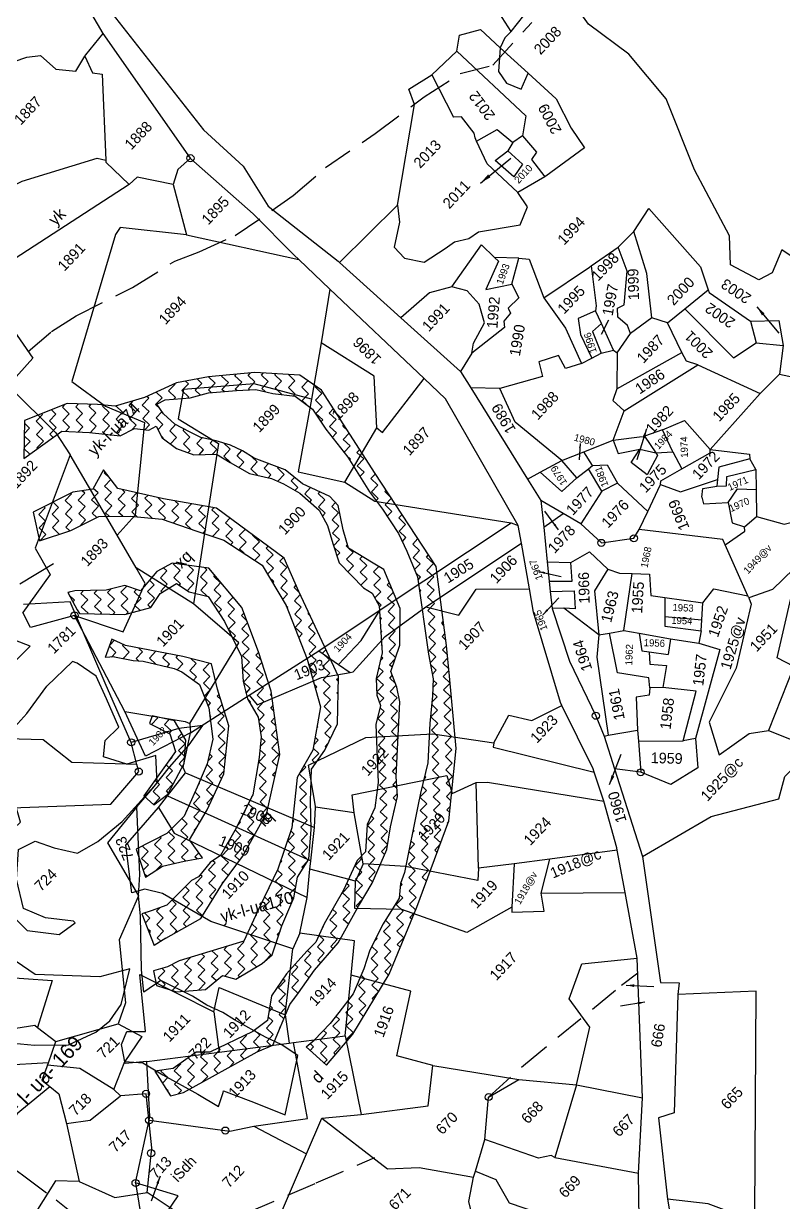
# Model space of a CAD drawing. Header units: metres. Extents: x 302352 to 308863, y 1945987 to 1951649.
# Drawn here: x 305545 to 306063, y 1948423 to 1949227 of the extents above; entities that cross this region are included whole.
import ezdxf

# ---------------------------------------------------------------- set-up
doc = ezdxf.new("R2010")
doc.units = ezdxf.units.M
doc.linetypes.add('DASHED', pattern=[0.75, 0.5, -0.25])
for name, color, linetype in [('LINE_FOOTPATH', 1, 'DASHED'), ('OFF', 1, 'Continuous'), ('POLY_HATCH', 12, 'Continuous'), ('POLY_PARCEL', 6, 'Continuous'), ('POLY_ROAD', 30, 'Continuous'), ('SYM_ARROW', 1, 'Continuous'), ('SYM_STONE', 1, 'Continuous'), ('TEXT_MAPOUT', 7, 'Continuous'), ('TEXT_PARCEL', 7, 'Continuous')]:
    doc.layers.add(name, color=color, linetype=linetype)
doc.styles.get("Standard").update_dxf_attribs({"font": 'simplex.shx'})
doc.styles.add('TEXT_MAP', font='')
doc.styles.get('TEXT_MAP').set_extended_font_data('Kruti Dev 050')
doc.dimstyles.get("Standard").update_dxf_attribs({"dimtxt": 0.18, "dimasz": 0.18, "dimexe": 0.18, "dimexo": 0.0625, "dimgap": 0.09, "dimtad": 0, "dimtih": 1, "dimtoh": 1, "dimdec": 4, "dimzin": 0, "dimdsep": 46, "dimtxsty": 'Standard', "dimcen": 0.09, "dimadec": 0, "dimazin": 0, "dimtfac": 1, "dimtdec": 4, "dimtofl": 0, "dimtmove": 0, "dimatfit": 3, "dimfxl": 1, "dimtolj": 1, "dimtzin": 0, "dimarcsym": 0})
pattern_1 = [(0, (0, 0), (1.5875, 1.5875), [1.5875, -1.5875]), (90, (1.5875, 0), (-1.5875, 1.5875), [1.5875, -1.5875])]

# ---------------------------------------------------------------- blocks, each defined once
blk = doc.blocks.new('STONE')
blk.add_circle((0, 0), 0.851)
blk = doc.blocks.new('WEEWWEEWWE')
at = {"layer": 'LINE_FOOTPATH', "ltscale": 10}
blk.add_lwpolyline([(309123.9, 1946921.75), (309140.46, 1946917.86), (309153.93, 1946913.88), (309160.53, 1946911.32), (309168.51, 1946907.57), (309172.17, 1946903.04), (309173.65, 1946899.23), (309176.76, 1946892.18), (309179.2, 1946885.29), (309181.69, 1946879.26), (309182.52, 1946875.38), (309183.2, 1946870.89), (309184.25, 1946863.97), (309185.39, 1946854.55)], dxfattribs=at)
at = {"layer": 'POLY_HATCH'}
for points in [[(309205.09, 1946938.85), (309209.7, 1946941.24), (309216.95, 1946939.95), (309222.74, 1946937.71), (309218.06, 1946934.29), (309212.87, 1946931.6), (309210.4, 1946929.65), (309208.59, 1946923.58), (309208.34, 1946921.19), (309215.22, 1946917.99), (309209.88, 1946913.61), (309205.65, 1946908.13), (309197.95, 1946908.98), (309195.19, 1946908.94), (309194.63, 1946904.78), (309191.94, 1946899.16), (309192.79, 1946894.48), (309197.69, 1946887.53), (309199.9, 1946884.82), (309203.98, 1946880.85), (309208.7, 1946879.11), (309211.71, 1946878.84), (309214.97, 1946879.41), (309220.19, 1946882.59)], [(309246.41, 1946932.55), (309245.29, 1946934.95), (309245.08, 1946935.8)], [(309219.15, 1946894.51), (309219.12, 1946894.88), (309216.21, 1946898.58), (309214.7, 1946902.28), (309217.31, 1946906.58), (309221.06, 1946909.88), (309224.02, 1946908.91), (309225.49, 1946905.86), (309227.6, 1946902.5), (309231.4, 1946901.44), (309236.6, 1946900.96), (309245.3, 1946901.43), (309248.39, 1946904.84), (309243.93, 1946907.2), (309242.02, 1946910.8), (309244.18, 1946912.56), (309247.34, 1946912.49), (309249.21, 1946917.34), (309250.7, 1946921.23), (309249.95, 1946925), (309249.61, 1946925.74)]]:
    blk.add_lwpolyline(points, dxfattribs=at)
at = {"layer": 'POLY_HATCH', "lineweight": -2}
for points in [[(309246.41, 1946932.55), (309243.14, 1946932.55), (309238.74, 1946933.96), (309235.05, 1946933.78), (309231.7, 1946933.25), (309229.42, 1946931.32), (309228.71, 1946928.15), (309228.71, 1946927.28), (309225.37, 1946926.22), (309219.39, 1946926.22), (309217.8, 1946920.95), (309222.2, 1946919.01), (309218.68, 1946913.04), (309224.49, 1946912.86), (309227.83, 1946918.84), (309228.71, 1946920.95), (309232.06, 1946924.64), (309238.04, 1946924.99), (309243.67, 1946925.87), (309249.61, 1946925.74)], [(309220.19, 1946882.59), (309215.68, 1946885.2), (309208.29, 1946893.11), (309207.06, 1946899.61), (309207.06, 1946905.06), (309213.22, 1946910.51), (309214.45, 1946909.1), (309212.69, 1946905.59), (309212.52, 1946902.95), (309212.52, 1946899.26), (309215.86, 1946895.04), (309219.15, 1946894.51)]]:
    blk.add_lwpolyline(points, dxfattribs=at)
at = {"layer": 'POLY_PARCEL', "ltscale": 10}
blk.add_lwpolyline([(309252.5, 1946941.18), (309258.9, 1946939.58)], dxfattribs=at)
at = {"layer": 'POLY_PARCEL'}
for points in [[(309247.02, 1946909.27), (309250.77, 1946918.94), (309256.34, 1946933.1), (309250.48, 1946938.27)], [(309245.1, 1946906), (309237.62, 1946913.87), (309236.91, 1946919.93), (309228.61, 1946928.63), (309221.7, 1946933.01), (309217.07, 1946930.21), (309215.55, 1946930.73), (309213.46, 1946930.29), (309209.93, 1946934.85)], [(309218.65, 1946916.94), (309224.06, 1946916.59), (309237.31, 1946904.36), (309244.47, 1946904.92), (309245.1, 1946906)], [(309244.21, 1946901.29), (309248.64, 1946901.85), (309253.6, 1946902.14), (309257.48, 1946902.8), (309254.3, 1946905.31), (309247.02, 1946909.27)], [(309245.1, 1946906), (309247.02, 1946909.27)], [(309172.08, 1946906.57), (309186.99, 1946898.25), (309202.27, 1946887.14), (309202.34, 1946886.56)], [(309199.47, 1946881.07), (309188, 1946891.23), (309186.01, 1946894.2), (309168.86, 1946903.51)], [(309200.22, 1946901.11), (309209.64, 1946890.38), (309202.34, 1946886.56)], [(309240.11, 1946900.99), (309232.37, 1946900.18), (309229.82, 1946890.24)], [(309229.82, 1946890.24), (309232.49, 1946892.6), (309240.11, 1946900.99)], [(309240.11, 1946900.99), (309244.21, 1946901.29)], [(309208.7, 1946872.24), (309210.63, 1946869.95), (309211.61, 1946866.18), (309213.47, 1946859.8), (309214.5, 1946855.89), (309216.69, 1946856.98), (309216.89, 1946857.14), (309218.92, 1946852.73), (309221.39, 1946847.03), (309229.86, 1946852.59), (309229.18, 1946855.82), (309228.22, 1946858.55), (309226.58, 1946864.28), (309226.05, 1946866.48), (309224.99, 1946869.25), (309224.4, 1946872), (309222.51, 1946877.6), (309219.1, 1946878.18), (309221.44, 1946881.11), (309227.66, 1946887.6), (309229.82, 1946890.24)], [(309229.82, 1946890.24), (309222.32, 1946887.29), (309215.66, 1946879.11), (309212.33, 1946877.48)], [(309202.34, 1946886.56), (309202.85, 1946882.72)], [(309199.47, 1946881.07), (309202.85, 1946882.72)], [(309202.85, 1946882.72), (309212.33, 1946877.48)], [(309199.11, 1946880.9), (309196.68, 1946879.8), (309196.86, 1946878.11)], [(309199.11, 1946880.9), (309199.47, 1946881.07)], [(309202.52, 1946876.69), (309199.11, 1946880.9)], [(309176.32, 1946880.1), (309196.86, 1946878.11)], [(309196.86, 1946878.11), (309197.07, 1946876.17), (309194.45, 1946871.78)], [(309212.33, 1946877.48), (309213.62, 1946873.21), (309208.7, 1946872.24)], [(309204.08, 1946870.24), (309202.52, 1946876.69)], [(309194.45, 1946871.78), (309189.12, 1946863.41)], [(309194.45, 1946871.78), (309197.64, 1946869.38), (309204.13, 1946868.7)], [(309204.08, 1946870.24), (309208.7, 1946872.24)], [(309204.13, 1946868.7), (309204.08, 1946870.24)], [(309195.88, 1946854.1), (309201.7, 1946858.86), (309207.38, 1946865.91), (309204.13, 1946868.7)], [(309189.12, 1946863.41), (309186.42, 1946866.27), (309175.61, 1946863.77)], [(309189.12, 1946863.41), (309191.47, 1946857.31), (309195.88, 1946854.1)], [(309188.76, 1946846.84), (309189.05, 1946847.15), (309197.49, 1946846.26), (309195.88, 1946854.1)]]:
    blk.add_lwpolyline(points, dxfattribs=at)
at = {"layer": 'SYM_STONE', "xscale": 0.7, "yscale": 0.7, "zscale": 0.7}
for p in [(309247.02, 1946909.27), (309244.47, 1946904.92), (309207.38, 1946865.91), (309201, 1946858.29)]:
    blk.add_blockref('STONE', p, dxfattribs=at)
at = {"layer": 'TEXT_MAPOUT', "style": 'TEXT_MAP'}
for s, p in [('yk', (309298.8, 1946979.27)), ('yk-l-ua74', (309276.34, 1946947.35)), ('xq', (309273.36, 1946923.81)), ('rq', (309252.75, 1946883.49)), ('d', (309228.91, 1946846.76))]:
    blk.add_text(s, height=2, dxfattribs=at).set_placement(p)
blk.add_text('yk-l-ua170', height=2, rotation=330.6315, dxfattribs=at).set_placement((309236.59, 1946877.2))
at = {"layer": 'TEXT_PARCEL', "style": 'TEXT_MAP'}
for s, p in [('1781', (309248.19, 1946928.77)), ('724', (309218.69, 1946902.17)), ('721', (309206.4, 1946874.99)), ('718', (309196.35, 1946871.52)), ('722', (309217.12, 1946864.06)), ('717', (309196.76, 1946862.46))]:
    blk.add_text(s, height=1.8, dxfattribs=at).set_placement(p)
blk.add_text('723', height=1.8, rotation=67.5537, dxfattribs=at).set_placement((309233.78, 1946895.3))
blk = doc.blocks.new('TEXTARROW')
blk.add_leader([(0.04, -0.01), (8.68, -0.01)], dimstyle='Standard', override={"dimtxt": 2.5, "dimasz": 2.5, "dimexe": 1.25, "dimexo": 0.625, "dimgap": 0.625, "dimtad": 1, "dimtih": 0, "dimtoh": 0, "dimzin": 8, "dimcen": 2.5, "dimtofl": 1})
blk = doc.blocks.new('EEW')
at = {"layer": 'POLY_HATCH'}
h = blk.add_hatch(dxfattribs=at)
h.set_pattern_fill('ZIGZAG', color=256, scale=0.5, style=0)
h.set_pattern_definition(pattern_1)
h.paths.add_polyline_path([(236.38, 577.21), (234.52, 579.59), (231.12, 583.41), (224.1, 586.66), (219.37, 582.36), (227.15, 580.87), (230.17, 577.35), (233.32, 573.2), (235.89, 572.26), (237.34, 570.31), (238.66, 569.88), (237.91, 567.8), (238.28, 564.79), (239.48, 561.96), (242.24, 559.26), (242.81, 556.62), (243.69, 552.98), (245.58, 549.72), (246.33, 547.64), (247.09, 544.57), (247.27, 540.23), (246.33, 537.4), (244.76, 534.7), (243.12, 531.69), (242.87, 525.8), (243.24, 524.11), (242.49, 521.78), (237.08, 516), (233.25, 513.74), (231.3, 511.73), (230.48, 510.1), (227.59, 508.46), (220.77, 501.47), (217.25, 498.95), (214.36, 497.95), (210.77, 495), (208.76, 495), (203.54, 493.24), (197.19, 491.73), (193.99, 490.6), (191.85, 490.66), (186.76, 490.54), (182.29, 489.85), (178.8, 487.45), (175.78, 488.01), (168.24, 490.84), (166.67, 492.54), (162.01, 493.48), (159.54, 495.4), (158.35, 490.63), (160.26, 489.39), (173.78, 485.1), (176.41, 483.95), (183.36, 486.56), (185.81, 486.86), (190.41, 487.53), (196.49, 487.78), (203.32, 489.56), (207.75, 490.53), (213.56, 492.66), (216.73, 494.81), (221.28, 497.46), (223.56, 499.95), (233.13, 508.18), (234.6, 510.2), (235.79, 512.77), (240.05, 514.71), (244.61, 518.93), (247.48, 525.43), (247.01, 527.45), (246, 532.22), (247.65, 535), (250.01, 538.42), (250.18, 540.48), (248.54, 545.29), (248.24, 549.04), (246.09, 554.22), (245.62, 556.46), (244.95, 558.61), (243.85, 560.84), (242.46, 563.12), (241.82, 565.14), (241.06, 567.84), (241.02, 570.44), (241.44, 572.34), (242.96, 571.83), (246.09, 569.01), (248.79, 567.32), (252.33, 564.16), (254.7, 561.96), (256.18, 559.4), (258.42, 556.36), (258.84, 552.69), (257.91, 548.77), (257.07, 542.86), (255.33, 536.2), (254.74, 532.57), (253.6, 527.81), (252.42, 524.73), (250.48, 520.43), (242.28, 510.15), (239.79, 506.73), (237.64, 504.84), (233.97, 501.97), (228.92, 497.68), (224.32, 495.06), (222.67, 494.01), (212.79, 487.81), (210.98, 487.05), (209.06, 485.51), (204.04, 484.5), (199.27, 483.07), (196.28, 481.67), (191.97, 480.07), (188.04, 479.65), (185.72, 479.44), (181.81, 479.47), (180.07, 479.66), (180.19, 475.07), (187.02, 475.45), (198.54, 477.94), (209.96, 482.33), (224.24, 488.34), (233.94, 495.88), (242.02, 505.05), (245.41, 508.96), (253.92, 519.36), (258.22, 537.59), (262.23, 553.82), (261.51, 558.21), (256.64, 564.03), (250.76, 569.19), (246.32, 572.43), (240.82, 574.63)])
h = blk.add_hatch(dxfattribs=at)
h.set_pattern_fill('ZIGZAG', color=256, scale=0.5, style=0)
h.set_pattern_definition(pattern_1)
h.paths.add_polyline_path([(170.22, 505.11), (171.78, 501.95), (175.43, 498.68), (179.14, 498.18), (180.21, 496.11), (185.17, 494.73), (187.37, 494.48), (192.09, 496.67), (196.87, 498.43), (199.82, 500.38), (203.34, 501.07), (207.24, 504.21), (210.64, 507.61), (214.65, 511.17), (218.54, 511.74), (223.2, 513.25), (229.1, 518.59), (234.95, 533.29), (237.34, 538.94), (235.58, 553.01), (230.62, 560.55), (226.59, 567.34), (227.22, 571.3), (223.64, 570.35), (220.93, 572.43), (213.9, 574.99), (211.15, 570.91), (216.02, 568.26), (220.96, 566.43), (224.64, 562.64), (227.97, 558.39), (230.5, 552.76), (232.57, 548.4), (233.95, 540.82), (231.76, 533.24), (227.63, 524.4), (223.37, 517.28), (217.15, 513.22), (211.98, 511.96), (205.2, 506.79), (198.53, 503.69), (193.47, 502.09), (190.26, 501.05), (185.78, 499.56), (175.89, 505.19), (173.81, 505.91), (171.69, 507.15)])
h = blk.add_hatch(dxfattribs=at)
h.set_pattern_fill('ZIGZAG', color=256, scale=0.5, style=0)
h.set_pattern_definition(pattern_1)
h.paths.add_polyline_path([(227.4, 547.02), (223.72, 552.07), (220.96, 552.99), (216.71, 552.76), (215.56, 555.29), (212.8, 557.01), (209.12, 560.8), (208.07, 561.47), (207.04, 558.31), (206.84, 557.59), (211.99, 551.96), (215.89, 549.55), (218.65, 550.01), (221.75, 549.21), (222.21, 546.68), (223.82, 543.81), (222.67, 538.88), (220.38, 532.79), (217.5, 529.69), (215.89, 527.16), (214.86, 523.72), (212.79, 521.08), (210.03, 518.9), (204.73, 515.41), (198.3, 513.46), (193.58, 512.31), (191.52, 512.77), (188.41, 512.54), (187.15, 513), (185.08, 513), (181.29, 513.12), (178.76, 514.38), (177.32, 515.16), (174.88, 510.01), (177.15, 509.44), (183.59, 507.45), (190.37, 508.83), (196, 509.52), (204.16, 511.59), (212.77, 516.75), (219.55, 525.14), (222.89, 531.22), (226.36, 538.41)])
h = blk.add_hatch(dxfattribs=at)
h.set_pattern_fill('ZIGZAG', color=256, scale=0.5, style=0)
h.set_pattern_definition(pattern_1)
h.paths.add_polyline_path([(212.06, 534.65), (210.27, 530.82), (206.92, 526.74), (203.24, 524.53), (199.24, 523.06), (194.17, 521.35), (190.01, 521.43), (184.58, 523.37), (182.24, 518.98), (185.55, 518.16), (188.65, 516.1), (191.18, 514.26), (191.87, 517.93), (197.61, 519.2), (203.93, 521.38), (210.37, 526.31), (213.58, 531.94), (216, 535.62), (213.58, 539.98), (208.3, 548.25), (207.49, 550.66), (204.46, 549.33), (205.61, 548.29), (207.33, 545.59), (208.39, 544.29), (211.49, 538.92)])
h = blk.add_hatch(dxfattribs=at)
h.set_pattern_fill('ZIGZAG', color=256, scale=0.5, style=0)
h.set_pattern_definition(pattern_1)
h.paths.add_polyline_path([(192.05, 526.33), (194.99, 525.84), (200.63, 527.39), (203.65, 529.92), (204.71, 533.51), (202.75, 536.86), (201.5, 536.26), (202.6, 532.63), (201.12, 529.86), (191.99, 528.62)])
at = {"layer": 'LINE_FOOTPATH', "ltscale": 10}
for points in [[(232.99, 594.17), (238.11, 593.66), (242.91, 592.45), (252.91, 588.86), (261.02, 586.7), (264.99, 584.82), (271.15, 582.26), (282.76, 579.79), (289.91, 579.09), (299.83, 576.97), (310, 575.17), (317.03, 573.47), (321.86, 570.46), (331.57, 570.64)], [(126.98, 479.15), (132.35, 476.34), (142.06, 472.26), (152.89, 467.75), (164.57, 462.69), (174.45, 458.45)], [(195.04, 451.53), (202.94, 450.94), (224.11, 448.2), (227.5, 447.65)]]:
    blk.add_lwpolyline(points, dxfattribs=at)
at = {"layer": 'OFF'}
for points in [[(143.65, 484.81), (137.35, 476.55)], [(226.06, 468.69), (231.24, 471.59)]]:
    blk.add_lwpolyline(points, dxfattribs=at)
at = {"layer": 'POLY_HATCH'}
for points in [[(180.19, 475.07), (187.02, 475.45), (198.54, 477.94), (209.96, 482.33), (224.24, 488.34), (233.94, 495.88), (242.02, 505.05), (245.41, 508.96), (253.92, 519.36), (258.22, 537.59), (262.23, 553.82), (261.51, 558.21), (256.64, 564.03), (250.76, 569.19), (246.32, 572.43), (240.82, 574.63), (236.38, 577.21), (234.52, 579.59), (231.12, 583.41), (224.1, 586.66), (219.37, 582.36)], [(219.37, 582.36), (227.15, 580.87), (230.17, 577.35), (233.32, 573.2), (235.89, 572.26), (237.34, 570.31), (238.66, 569.88), (237.91, 567.8), (238.28, 564.79), (239.48, 561.96), (242.24, 559.26), (242.81, 556.62), (243.69, 552.98), (245.58, 549.72), (246.33, 547.64), (247.09, 544.57), (247.27, 540.23), (246.33, 537.4), (244.76, 534.7), (243.12, 531.69), (242.87, 525.8), (243.24, 524.11), (242.49, 521.78), (237.08, 516), (233.25, 513.74), (231.3, 511.73), (230.48, 510.1), (227.59, 508.46), (220.77, 501.47), (217.25, 498.95), (214.36, 497.95), (210.77, 495), (208.76, 495), (203.54, 493.24), (197.19, 491.73), (193.99, 490.6), (191.85, 490.66), (186.76, 490.54), (182.29, 489.85), (178.8, 487.45), (175.78, 488.01), (168.24, 490.84), (166.67, 492.54), (162.01, 493.48), (159.54, 495.4)], [(170.22, 505.11), (171.78, 501.95), (175.43, 498.68), (179.14, 498.18), (180.21, 496.11), (185.17, 494.73), (187.37, 494.48), (192.09, 496.67), (196.87, 498.43), (199.82, 500.38), (203.34, 501.07), (207.24, 504.21), (210.64, 507.61), (214.65, 511.17), (218.54, 511.74), (223.2, 513.25), (229.1, 518.59), (234.95, 533.29), (237.34, 538.94), (235.58, 553.01), (230.62, 560.55), (226.59, 567.34), (227.22, 571.3), (223.64, 570.35), (220.93, 572.43), (213.9, 574.99)], [(213.9, 574.99), (211.15, 570.91)], [(176.41, 483.95), (183.36, 486.56), (185.81, 486.86), (190.41, 487.53), (196.49, 487.78), (203.32, 489.56), (207.75, 490.53), (213.56, 492.66), (216.73, 494.81), (221.28, 497.46), (223.56, 499.95), (233.13, 508.18), (234.6, 510.2), (235.79, 512.77), (240.05, 514.71), (244.61, 518.93), (247.48, 525.43), (247.01, 527.45), (246, 532.22), (247.65, 535), (250.01, 538.42), (250.18, 540.48), (248.54, 545.29), (248.24, 549.04), (246.09, 554.22), (245.62, 556.46), (244.95, 558.61), (243.85, 560.84), (242.46, 563.12), (241.82, 565.14), (241.06, 567.84), (241.02, 570.44), (241.44, 572.34), (242.96, 571.83), (246.09, 569.01), (248.79, 567.32), (252.33, 564.16), (254.7, 561.96), (256.18, 559.4), (258.42, 556.36), (258.84, 552.69), (257.91, 548.77), (257.07, 542.86), (255.33, 536.2), (254.74, 532.57), (253.6, 527.81), (252.42, 524.73), (250.48, 520.43), (242.28, 510.15), (239.79, 506.73), (237.64, 504.84), (233.97, 501.97), (228.92, 497.68), (224.32, 495.06), (222.67, 494.01), (212.79, 487.81), (210.98, 487.05), (209.06, 485.51), (204.04, 484.5), (199.27, 483.07), (196.28, 481.67), (191.97, 480.07), (188.04, 479.65), (185.72, 479.44), (181.81, 479.47)], [(211.15, 570.91), (216.02, 568.26), (220.96, 566.43), (224.64, 562.64), (227.97, 558.39), (230.5, 552.76), (232.57, 548.4), (233.95, 540.82), (231.76, 533.24), (227.63, 524.4), (223.37, 517.28), (217.15, 513.22), (211.98, 511.96), (205.2, 506.79), (198.53, 503.69), (193.47, 502.09), (190.26, 501.05), (185.78, 499.56), (175.89, 505.19), (173.81, 505.91)], [(177.15, 509.44), (183.59, 507.45), (190.37, 508.83), (196, 509.52), (204.16, 511.59), (212.77, 516.75), (219.55, 525.14), (222.89, 531.22), (226.36, 538.41), (227.4, 547.02), (223.72, 552.07), (220.96, 552.99), (216.71, 552.76), (215.56, 555.29), (212.8, 557.01), (209.12, 560.8), (208.07, 561.47)], [(208.07, 561.47), (207.04, 558.31), (206.84, 557.59)], [(206.84, 557.59), (211.99, 551.96), (215.89, 549.55), (218.65, 550.01), (221.75, 549.21), (222.21, 546.68), (223.82, 543.81), (222.67, 538.88), (220.38, 532.79), (217.5, 529.69), (215.89, 527.16), (214.86, 523.72), (212.79, 521.08), (210.03, 518.9), (204.73, 515.41), (198.3, 513.46), (193.58, 512.31), (191.52, 512.77), (188.41, 512.54), (187.15, 513), (185.08, 513), (181.29, 513.12), (178.76, 514.38)], [(182.24, 518.98), (185.55, 518.16), (188.65, 516.1), (191.18, 514.26), (191.87, 517.93), (197.61, 519.2), (203.93, 521.38), (210.37, 526.31), (213.58, 531.94), (216, 535.62), (213.58, 539.98), (208.3, 548.25), (207.49, 550.66), (207.49, 550.66)], [(207.49, 550.66), (204.46, 549.33)], [(205.61, 548.29), (207.33, 545.59), (208.39, 544.29), (211.08, 539.63), (211.57, 538.33), (212.06, 534.65), (210.27, 530.82), (206.92, 526.74), (203.24, 524.53), (199.24, 523.06), (194.17, 521.35), (190.01, 521.43), (184.58, 523.37)], [(205.61, 548.29), (204.46, 549.33)], [(201.5, 536.26), (202.6, 532.63), (201.12, 529.86), (191.99, 528.62)], [(192.05, 526.33), (194.99, 525.84), (200.63, 527.39), (203.65, 529.92), (204.71, 533.51), (202.75, 536.86)], [(202.75, 536.86), (201.5, 536.26)], [(191.99, 528.62), (192.05, 526.33)], [(184.58, 523.37), (182.24, 518.98)], [(177.32, 515.16), (174.88, 510.01)], [(178.76, 514.38), (177.32, 515.16)], [(177.15, 509.44), (174.88, 510.01)], [(173.81, 505.91), (171.69, 507.15), (170.22, 505.11)], [(159.54, 495.4), (158.35, 490.63), (160.26, 489.39), (173.78, 485.1), (176.41, 483.95)], [(180.19, 475.07), (180.07, 479.66), (181.81, 479.47)]]:
    blk.add_lwpolyline(points, dxfattribs=at)
at = {"layer": 'POLY_PARCEL'}
for points in [[(263.65, 637.29), (267.46, 632.58), (266.85, 629.5), (268.84, 628.43), (270.64, 626.93), (270.77, 623.48), (272.81, 620.79), (275.69, 621.44)], [(275.69, 621.44), (275.96, 621.5), (280.6, 621.85)], [(275.69, 621.44), (274.54, 618.55), (275.51, 617.25), (265.39, 606.87)], [(247.26, 616.91), (247.87, 616.57), (253.14, 614.67), (264.65, 608.16), (265.39, 606.87)], [(232.81, 609.04), (235.24, 604.99), (232.71, 592.82), (227.07, 592.73)], [(265.14, 601.16), (232.81, 609.04)], [(265.39, 606.87), (265.16, 606.64), (265.14, 601.16)], [(270.22, 595.75), (266.95, 601.07), (265.14, 601.16)], [(265.61, 588.32), (258.81, 597.27), (257.39, 597.05), (234.38, 585.36), (235.26, 578.39), (237.76, 571.73), (225.35, 562.16), (220.8, 562.02)], [(275.44, 596.71), (272.62, 596.95), (270.22, 595.75)], [(270.22, 595.75), (265.61, 588.32)], [(227.07, 592.73), (226.51, 592.31), (226.26, 581.39), (225.22, 577.1)], [(328.07, 572.15), (332.8, 591.23)], [(265.61, 588.32), (275.57, 571.73)], [(293.69, 565.93), (307.95, 575.49), (309.19, 577.97), (313.57, 576.83)], [(319.35, 576.48), (321.63, 578.01), (324.75, 576.1), (324.83, 571.57)], [(225.22, 577.1), (209.76, 570.58), (208.22, 565.68), (200.44, 564.63)], [(220.8, 562.02), (225.22, 577.1)], [(313.57, 576.83), (310.94, 569.26)], [(313.57, 576.83), (319.35, 576.48)], [(319.35, 576.48), (319.41, 560.56), (316.6, 558.64), (316.24, 555.02), (314.75, 554.82), (314.21, 551.17)], [(328.07, 572.15), (326.57, 572.13), (324.83, 571.57)], [(328.07, 572.15), (331.47, 572.43), (336.52, 571.57), (339.14, 569.77)], [(259.97, 553.99), (255.22, 562.8), (246.3, 570.78), (242.13, 568.06), (243.75, 560.25), (221.22, 544.76)], [(324.83, 571.57), (321.7, 569.05), (321.19, 566.69), (322.18, 564.21), (324.95, 565.22)], [(324.83, 571.57), (324.95, 565.22)], [(310.65, 563.65), (310.88, 564.22), (311.35, 564.91), (311.9, 568.33), (310.94, 569.26)], [(337.1, 492.89), (337.42, 505.94), (333.58, 508.09), (332.69, 513.68), (328.73, 512.23), (326.34, 513.03), (324.92, 518.25), (328.33, 521.74), (332.39, 533.67), (337.77, 545.38), (338.9, 555.1), (337.93, 563.48), (339.14, 569.77)], [(279.95, 566.38), (293.69, 565.93)], [(206.05, 557.98), (199.48, 561.95), (200.44, 564.63)], [(275.56, 564.48), (267.97, 559.37)], [(293.69, 565.93), (291.8, 563.7), (288.14, 561.47), (287.99, 558.93), (289.79, 556.08), (293.87, 555.05), (295.77, 554.7), (297.84, 553.36), (299.78, 552.91), (305.47, 548.64), (308.52, 549.84), (309.11, 552.66)], [(324.95, 565.22), (325.07, 558.81), (323.2, 553.6), (322.33, 549.69), (314.38, 551.11), (314.21, 551.17)], [(219.02, 555.92), (220.8, 562.02)], [(309.11, 552.66), (309.11, 559.74), (310.65, 563.65)], [(310.65, 563.65), (314.44, 562.47), (314.69, 559.05), (313.08, 558.72)], [(267.97, 559.37), (259.97, 553.99)], [(264.02, 542.71), (270.03, 549.01), (267.97, 559.37)], [(316.6, 558.64), (314.69, 559.05)], [(200.12, 540.71), (206.05, 557.98)], [(206.05, 557.98), (209.69, 550.13), (218.16, 553.01), (219.02, 555.92)], [(221.22, 544.76), (219.02, 555.92)], [(259.97, 553.99), (249.5, 547.2), (253.65, 540.34)], [(289.98, 549.83), (286.63, 551.86), (280.28, 552.47)], [(314.21, 551.17), (309.11, 552.66)], [(289.98, 549.83), (298.51, 551.04)], [(298.51, 551.04), (298.48, 548.01)], [(284.13, 539.68), (285.58, 540.66), (289.34, 541.64), (290.97, 544.47), (291.25, 547.49), (289.98, 549.83)], [(298.48, 548.01), (298.47, 547.08), (293.56, 545.34), (297.2, 542.8)], [(301.19, 544.94), (298.48, 548.01)], [(200.12, 540.71), (205.87, 532.13), (206.18, 531.37), (221.72, 534.68), (221.22, 544.76)], [(297.2, 542.8), (301.19, 544.94)], [(301.19, 544.94), (302.28, 543.56), (299.25, 537.32)], [(253.65, 540.34), (264.02, 542.71)], [(264.02, 542.71), (264.09, 541.46), (275.53, 542.63)], [(297.2, 542.8), (296.39, 540.35), (293.86, 540.48), (293.52, 539.61), (291.77, 539.49), (291.06, 538.69), (284.13, 539.68)], [(197.03, 533.02), (200.12, 540.71)], [(253.65, 540.34), (254.8, 534.43), (267.94, 515.24)], [(284.13, 539.68), (280.6, 538.97)], [(299.25, 537.32), (298.07, 531.13), (295.55, 525.07)], [(299.25, 537.32), (308.3, 535.25), (308.63, 535.18)], [(283.06, 532.19), (279.77, 535.8)], [(308.63, 535.18), (304.33, 529.96), (303.66, 529.48)], [(308.63, 535.18), (314.06, 534.02)], [(317.78, 533.96), (322.35, 534.78), (321.17, 521.72), (319.23, 518.09)], [(205.12, 530.18), (197.03, 533.02)], [(304.93, 522.57), (305.56, 523.86), (305.45, 525.96), (306.5, 527.07), (307.68, 526.63), (312.16, 530.19), (314.06, 534.02)], [(309.33, 521.77), (314.15, 527.5), (317.78, 533.96)], [(314.06, 534.02), (317.78, 533.96)], [(206.18, 531.37), (205.12, 530.18)], [(281.43, 516.27), (280.72, 526.39), (283.06, 532.19)], [(295.55, 525.07), (293.11, 526.45), (293.9, 528.81), (290.84, 530.5), (289.45, 528.34), (283.06, 532.19)], [(303.66, 529.48), (300.7, 530.72), (299.02, 528.54), (297.45, 524.42)], [(199.67, 526.17), (199.99, 527.07), (205.12, 530.18)], [(205.12, 530.18), (216.52, 527.38)], [(302.77, 527.27), (303.66, 529.48)], [(216.52, 527.38), (216.24, 525.28), (227.07, 520.56), (230.99, 517.64)], [(216.52, 527.38), (230, 523.97)], [(302.77, 527.27), (300.79, 527.43), (299.09, 523.86)], [(300.92, 522.7), (302.77, 527.27)], [(190.5, 492.67), (184.36, 505.88), (182.19, 515.04), (180.66, 517.68), (178.73, 518.82), (183.89, 525.11), (192.28, 525.48)], [(192.28, 525.48), (190.94, 520.57), (198.44, 496.86)], [(192.28, 525.48), (194.73, 525.7)], [(194.73, 525.7), (199.67, 526.17)], [(194.73, 525.7), (203.37, 500.63)], [(199.67, 526.17), (207.86, 504.07)], [(295.55, 525.07), (297.45, 524.42)], [(297.45, 524.42), (299.09, 523.86)], [(230, 523.97), (230.62, 520)], [(230, 523.97), (242.11, 521.18)], [(299.09, 523.86), (300.92, 522.7)], [(300.92, 522.7), (300.99, 521.95)], [(300.99, 521.95), (304.93, 522.57)], [(309.33, 521.77), (304.93, 522.57)], [(230.62, 520), (236.17, 519.97), (242.11, 521.18)], [(242.11, 521.18), (267.94, 515.24)], [(300.99, 521.95), (296.57, 517.85)], [(310.51, 519.27), (309.33, 521.77)], [(230.62, 520), (230.99, 517.64)], [(308.56, 514.05), (310.51, 519.27)], [(310.51, 519.27), (314.21, 518.77)], [(314.21, 518.77), (313.85, 507.13), (318.32, 506.09)], [(314.21, 518.77), (319.23, 518.09)], [(230.99, 517.64), (231.41, 517.33), (239.4, 517.51), (247.74, 515.96)], [(275.18, 518.3), (277.46, 517.56)], [(277.46, 517.56), (281.43, 516.27)], [(277.46, 517.56), (277.6, 512.67), (281.05, 512.43)], [(296.57, 517.85), (294.68, 516.96), (294.74, 514.37)], [(296.57, 517.85), (308.56, 514.05)], [(319.23, 518.09), (319.01, 517.67), (320.3, 509.29)], [(247.74, 515.96), (266.62, 511.62)], [(247.74, 515.96), (250.59, 510.94), (255.79, 511.84), (261.97, 505.35)], [(267.94, 515.24), (268.44, 514.08)], [(281.05, 512.43), (281.43, 516.27)], [(281.43, 516.27), (285.04, 514.58)], [(284.35, 511.91), (285.04, 514.58)], [(285.04, 514.58), (289.84, 512.33)], [(289.84, 512.33), (294.74, 514.37)], [(294.74, 514.37), (308.86, 510.67)], [(275.08, 509.96), (274.1, 514.16)], [(281.05, 512.43), (283.49, 512.05)], [(308.86, 510.67), (307.99, 512.5), (308.56, 514.05)], [(210.49, 506.27), (210.62, 506.38), (214.82, 512.01), (224.86, 508.18), (233.07, 500.41), (238.96, 491.9)], [(271.18, 510.77), (275.08, 509.96)], [(282.31, 507.8), (283.49, 512.05)], [(283.49, 512.05), (284.35, 511.91)], [(284.35, 511.91), (286.15, 510.21), (285.1, 506.8)], [(289.84, 512.33), (288.79, 510.15), (291.83, 508.03)], [(289.84, 512.33), (293.67, 509.21)], [(308.86, 510.67), (312.61, 499.75)], [(158.97, 502.54), (161.17, 503.4), (163.34, 501.12), (169.64, 508.4), (173.65, 495.02)], [(275.87, 506.57), (275.08, 509.96)], [(293.96, 508.97), (293.24, 505.61)], [(296.85, 507.46), (293.96, 508.97)], [(320.3, 509.29), (318.32, 506.09)], [(320.3, 509.29), (323.71, 505.91), (321.12, 502.49)], [(282.31, 507.8), (275.87, 506.57)], [(275.87, 506.57), (275.92, 501.88), (280.25, 498.43), (281.95, 498.8)], [(285.1, 506.8), (282.31, 507.8)], [(285.1, 506.8), (285.12, 499.84)], [(293.24, 505.61), (293.13, 505.1), (289.55, 504.15), (289.2, 507.51), (291.83, 508.03)], [(291.83, 508.03), (293.24, 505.61)], [(295.35, 503.68), (296.85, 507.46)], [(296.85, 507.46), (300.52, 505.85), (299.97, 499.37)], [(207.86, 504.07), (210.49, 506.27)], [(214.26, 500.93), (210.49, 506.27)], [(267.35, 506.32), (270.02, 503.35)], [(293.24, 505.61), (295.35, 503.68)], [(318.32, 506.09), (321.12, 502.49)], [(159.83, 497.46), (157.08, 499.94), (158.97, 502.54)], [(203.37, 500.63), (207.86, 504.07)], [(214.26, 500.93), (216.25, 503.22), (229.56, 493.87), (227.96, 491.16), (232.07, 489.47)], [(264.04, 502.49), (266.92, 499.66), (264.84, 497.44), (263.58, 498.9)], [(265.19, 503.82), (267.84, 501.03), (270.02, 503.35)], [(270.02, 503.35), (273.43, 502.31), (273.43, 498.05)], [(295.35, 503.68), (294.29, 500.61)], [(321.12, 502.49), (317.2, 499.62)], [(202.24, 499.77), (203.37, 500.63)], [(209.05, 493.86), (214.26, 500.93)], [(285.12, 499.84), (289.93, 501.41)], [(289.93, 501.41), (290.43, 501.78), (294.29, 500.61)], [(289.93, 501.41), (291.33, 498.09)], [(294.29, 500.61), (299.57, 498.99), (299.97, 499.37)], [(198.44, 496.86), (202.24, 499.77)], [(206.05, 492.8), (202.24, 499.77)], [(263.58, 498.9), (262.17, 500.32)], [(264.36, 491.52), (263.58, 498.9)], [(281.95, 498.8), (285.12, 499.84)], [(290, 486.49), (290.38, 487.4), (281.95, 498.8)], [(299.97, 499.37), (312.61, 499.75)], [(299.97, 499.37), (303.93, 494.03), (303.4, 493.41)], [(312.61, 499.75), (317.2, 499.62)], [(317.2, 499.62), (322.37, 491.11), (325.85, 481.71)], [(152.9, 490.4), (153.46, 490.74), (159.83, 497.46)], [(159.83, 497.46), (169.31, 489.71)], [(173.65, 495.02), (177.23, 497.19), (181.56, 485.95)], [(193.25, 493.59), (198.44, 496.86)], [(273.43, 498.05), (269.24, 497.15), (264.36, 491.52)], [(273.43, 498.05), (274.33, 496.16), (275.75, 494.54)], [(291.33, 498.09), (297.14, 495.01)], [(173.65, 495.02), (169.31, 489.71)], [(267.79, 489.01), (275.75, 494.54)], [(275.75, 494.54), (277.64, 492.37), (275.21, 489.72), (276.57, 487.81)], [(293.13, 494.88), (292.54, 493.88), (295.54, 491.05)], [(293.13, 494.88), (294.31, 495.73), (296.21, 494.31)], [(297.14, 495.01), (296.21, 494.31)], [(303.4, 493.41), (298.79, 496.25), (297.14, 495.01)], [(181.56, 485.95), (190.5, 492.67)], [(193.25, 493.59), (190.5, 492.67)], [(194.04, 482.46), (198.66, 486.04), (193.25, 493.59)], [(220.94, 470.67), (212.65, 473.26), (207.94, 483.9), (202.64, 489.76), (206.05, 492.8)], [(209.05, 493.86), (206.05, 492.8)], [(221.86, 479.27), (220.33, 477.92), (213.65, 488.4), (209.05, 493.86)], [(238.96, 491.9), (244.13, 493.25), (246.13, 489.87), (251.46, 487.91)], [(296.21, 494.31), (297.37, 493.17), (298.57, 494.21), (302.81, 491.47)], [(302.81, 491.47), (303.4, 493.41)], [(238.96, 491.9), (238.4, 491.45), (247.04, 476.23)], [(264.36, 491.52), (261.43, 489.2), (253.15, 478.78)], [(264.36, 491.52), (265.81, 490.46)], [(295.54, 491.05), (293.51, 488.21), (294.45, 486.22)], [(295.54, 491.05), (298.31, 491.47), (300.36, 489.11)], [(302.81, 491.47), (300.36, 489.11)], [(143.65, 484.81), (152.9, 490.4)], [(152.9, 490.4), (160.9, 479.28), (164.31, 476.92)], [(169.31, 489.71), (178.55, 482.16)], [(221.86, 479.27), (232.07, 489.47)], [(232.07, 489.47), (233.48, 488.12), (244.56, 471.68)], [(263.79, 479.17), (264.93, 480.45), (261.9, 484.85), (265.81, 490.46)], [(265.81, 490.46), (267.79, 489.01)], [(267.79, 489.01), (269.24, 486.8)], [(300.36, 489.11), (297.11, 485.98)], [(269.24, 486.8), (267.39, 484.43), (268.1, 483.43)], [(269.24, 486.8), (272.18, 482.3)], [(276.57, 487.81), (274.26, 485.61)], [(276.57, 487.81), (280.32, 482.53)], [(137.35, 476.55), (147, 478.08), (143.65, 484.81)], [(181.56, 485.95), (178.55, 482.16)], [(274.26, 485.61), (273.08, 484.47), (276.7, 479.51)], [(274.26, 485.61), (278.13, 480.71)], [(286.4, 477.8), (290, 486.49)], [(290, 486.49), (293.96, 485.7), (294.45, 486.22)], [(294.45, 486.22), (297.11, 485.98)], [(297.11, 485.98), (299.36, 481.68), (305.94, 477.45)], [(268.1, 483.43), (266.68, 481.92), (268.43, 479.73)], [(268.1, 483.43), (269.97, 480.79)], [(280.32, 482.53), (283.33, 482.82), (286.4, 477.8)], [(164.31, 476.92), (171.47, 471.23), (179.12, 481.71)], [(178.55, 482.16), (179.12, 481.71)], [(179.12, 481.71), (185.94, 476.19)], [(185.94, 476.19), (194.04, 482.46)], [(192.46, 462.02), (189.47, 467.57), (198.98, 473.3), (194.04, 482.46)], [(272.18, 482.3), (269.97, 480.79)], [(272.18, 482.3), (274.92, 478.32)], [(276.7, 479.51), (278.13, 480.71)], [(278.13, 480.71), (280.32, 482.53)], [(226.56, 475.4), (221.86, 479.27)], [(252.61, 479.17), (253.15, 478.78)], [(253.15, 478.78), (257.21, 475.77)], [(263.79, 479.17), (262.82, 478.42), (261.05, 479.74), (257.21, 475.77)], [(265.33, 477.61), (263.79, 479.17)], [(268.43, 479.73), (265.33, 477.61)], [(276.7, 479.51), (274.92, 478.32)], [(164.31, 476.92), (167.03, 467.26)], [(274.92, 478.32), (276.58, 475.01), (262.87, 467.68), (259.58, 464.04), (254.35, 465.41), (252.4, 470.51)], [(255.95, 474.39), (261.17, 468.96), (268.77, 473.12), (265.33, 477.61)], [(286.26, 477.47), (285.77, 476.48), (276.18, 470.85), (266.47, 467.92), (263.63, 462.95), (269.71, 461.72), (272.29, 459.68)], [(286.26, 477.47), (286.4, 477.8)], [(295.59, 474.9), (295.02, 475.34), (290.03, 475.53), (286.26, 477.47)], [(185.94, 476.19), (178.14, 465.14)], [(226.56, 475.4), (220.94, 470.67)], [(231.24, 471.59), (226.56, 475.4)], [(257.21, 475.77), (255.95, 474.39)], [(283.06, 464.01), (282.17, 467.06), (295.59, 474.9)], [(252.4, 470.51), (249.82, 474.12)], [(255.95, 474.39), (252.4, 470.51)], [(220.94, 470.67), (220.39, 470.09), (224.23, 466.26), (226.06, 468.69)], [(240.14, 464.38), (231.24, 471.59)], [(167.03, 467.26), (173.18, 469.51)], [(173.18, 469.51), (178.14, 465.14)], [(173.18, 469.51), (174.55, 455.57), (178.41, 451.88), (183.52, 444.11)], [(226.06, 468.69), (235.89, 458.53)], [(262.87, 467.68), (261.17, 468.96)], [(155.96, 463.19), (156.15, 463.28), (167.03, 467.26)], [(178.14, 465.14), (186.97, 457.91), (192.46, 462.02)], [(283.06, 464.01), (272.29, 459.68)], [(192.46, 462.02), (200.7, 449.89)], [(242.32, 460.54), (255.16, 456.78), (265.14, 450.55), (268.55, 452.37), (273.47, 452.27), (276.49, 450.07)], [(272.29, 459.68), (274.19, 455.05)], [(206.71, 442.17), (215.31, 447.25), (216.38, 453.03), (222.14, 455.52), (229.24, 449.41)], [(189.41, 447.1), (195.04, 451.53), (200.7, 449.89)], [(200.7, 449.89), (206.71, 442.17)], [(184.46, 444.59), (189.41, 447.1)], [(195.31, 436.4), (195.14, 437.09), (193.34, 438.34), (189.41, 447.1)], [(174.87, 435.8), (177.3, 437.69), (179.96, 441.85), (183.52, 444.11)], [(183.52, 444.11), (184.46, 444.59)], [(184.46, 444.59), (185.77, 441.13), (184.47, 436.8), (190.68, 423.15), (190.99, 422.63)], [(206.71, 442.17), (195.31, 436.4)], [(206.71, 442.17), (212.75, 432.63)], [(211.57, 405.4), (239, 431.04), (229.51, 440.25)], [(195.31, 436.4), (203.07, 424.36)], [(209.72, 406.73), (207.4, 412.29), (203.26, 417.83)]]:
    blk.add_lwpolyline(points, dxfattribs=at)
blk.add_lwpolyline([(313.08, 558.72), (313.14, 555.35), (310.59, 554.98), (310.41, 559.13)], close=True, dxfattribs=at)
at = {"layer": 'POLY_ROAD'}
for points in [[(320.54, 691.04), (312.45, 679.72), (295.15, 649.92), (284.24, 624.09), (280.4, 598.39), (280.56, 589.34), (278.59, 581.65), (279.94, 566.69), (279.95, 566.38)], [(280.6, 621.85), (282.96, 629.85), (292.75, 654.24), (295.96, 659.36)], [(275.44, 596.71), (280.6, 621.85)], [(275.57, 571.73), (275.57, 572.76), (275.88, 582.58), (275.41, 596.57), (275.44, 596.71)], [(275.56, 564.48), (275.57, 571.73)], [(279.95, 566.38), (280.28, 552.47)], [(275.53, 542.63), (275.56, 564.48)], [(280.28, 552.47), (280.6, 538.97)], [(268.44, 514.08), (275.53, 537.62), (275.53, 542.63)], [(280.6, 538.97), (279.77, 535.8)], [(279.77, 535.8), (275.18, 518.3)], [(275.18, 518.3), (274.1, 514.16)], [(266.62, 511.62), (268.44, 514.08)], [(274.1, 514.16), (271.18, 510.77)], [(261.97, 505.35), (266.62, 511.62)], [(271.18, 510.77), (267.35, 506.32)], [(251.46, 487.91), (251.65, 488.41), (259.62, 502.17), (261.97, 505.35)], [(267.35, 506.32), (265.19, 503.82)], [(264.04, 502.49), (262.17, 500.32)], [(265.19, 503.82), (264.04, 502.49)], [(262.17, 500.32), (257.76, 492.12), (254.12, 482.54), (252.61, 479.17)], [(247.04, 476.23), (247.31, 476.74), (251.46, 487.91)], [(252.61, 479.17), (249.82, 474.12)], [(244.56, 471.68), (247.04, 476.23)], [(249.82, 474.12), (242.32, 460.54)], [(240.14, 464.38), (240.38, 464.72), (244.56, 471.68)], [(235.89, 458.53), (240.14, 464.38)], [(242.32, 460.54), (228.97, 443.73), (231.09, 441.45), (229.51, 440.25)], [(229.24, 449.41), (235.89, 458.53)], [(212.75, 432.63), (229.24, 449.41)], [(229.51, 440.25), (214.61, 426.99), (212.17, 428.34), (203.26, 417.83)], [(203.07, 424.36), (212.75, 432.63)], [(194.74, 416.3), (203.07, 424.36)], [(203.26, 417.83), (194.13, 405.69)]]:
    blk.add_lwpolyline(points, dxfattribs=at)
at = {"layer": 'SYM_ARROW', "ltscale": 10}
for p, xscale, yscale, zscale, rotation in [((305.95, 558.34), 0.7636881889726712, 0.7636881889726712, 0.7636881889726712, 352.5813710684027), ((304.05, 526.79), 0.3176762622006208, 0.3177, 0.3176762622006208, 195.9249080752656), ((285.63, 516.01), 0.3176762622006208, 0.3177, 0.3176762622006208, 220.6197394260763), ((295.16, 509.56), 0.6353568904251006, 0.6354, 0.6353568904251006, 205.8073233711835), ((322.84, 510.2), 0.6696517179317435, 0.6696517179317435, 0.6696517179317435, 263.0095469814705), ((265.12, 506.29), 0.4538026139049715, 0.4538026139049715, 0.4538026139049715, 300.9979903959868), ((260.3, 500.73), 0.4538026139049715, 0.4538026139049715, 0.4538026139049715, 1.099321953468291e-05)]:
    blk.add_blockref('TEXTARROW', p, dxfattribs=dict(at, xscale=xscale, yscale=yscale, zscale=zscale, rotation=rotation))
at = {"layer": 'SYM_ARROW'}
for p, xscale, yscale, zscale, rotation in [((272.53, 508.64), 0.4469550696160131, 0.4469550696160131, 0.4469550696160131, 79.41104396970121), ((147.33, 482.58), 0.5162560599464996, 0.5162560599464996, 0.5162560599464996, 203.600939853185), ((247.25, 472.89), 0.6353525244021512, 0.6354, 0.6353525244021512, 22.59237902550036), ((224.63, 447.66), 0.5407905656879562, 0.5407905656879562, 0.5407905656879562, 310.7901981537994), ((224.76, 443.37), 0.4831470695094278, 0.4831470695094278, 0.4831470695094278, 142.4498327755421)]:
    blk.add_blockref('TEXTARROW', p, dxfattribs=dict(at, xscale=xscale, yscale=yscale, zscale=zscale, rotation=rotation))
at = {"layer": 'SYM_STONE', "ltscale": 10, "xscale": 0.7, "yscale": 0.7, "zscale": 0.7}
for p in [(275.44, 596.71), (206.05, 557.98), (275.92, 501.88), (280.25, 498.43), (152.9, 490.4), (143.65, 484.81), (160.46, 479.89), (195.04, 451.53)]:
    blk.add_blockref('STONE', p, dxfattribs=at)
at = {"layer": 'SYM_STONE', "xscale": 0.7, "yscale": 0.7, "zscale": 0.7}
for p in [(254.12, 482.54), (252.4, 470.51)]:
    blk.add_blockref('STONE', p, dxfattribs=at)
at = {"layer": 'TEXT_MAPOUT', "style": 'TEXT_MAP'}
blk.add_text('yk- l- ua- 169', height=2.5, dxfattribs=at).set_placement((135.1, 507.14))
at = {"layer": 'TEXT_PARCEL', "style": 'TEXT_MAP'}
for s, height, p in [('1887', 1.8, (259.76, 621.23)), ('1888', 1.8, (269.52, 604.83)), ('1891', 1.8, (246.91, 598.97)), ('1895', 1.8, (269.25, 586.72)), ('1894', 1.8, (252.08, 580.42)), ('1892', 1.8, (214.75, 579.66)), ('2013', 1.8, (300.71, 567.32)), ('2008', 1.8, (328.53, 565.74)), ('1893', 1.8, (213.4, 561.97)), ('2011', 1.8, (299.14, 559.08)), ('1899', 1.8, (249.72, 556.44)), ('2010', 1.2, (310.26, 553.53)), ('1898', 1.8, (260.37, 548.19)), ('1991', 1.8, (281.71, 547.38)), ('1901', 1.8, (212.34, 543.42)), ('1900', 1.8, (240.16, 541.46)), ('1994', 1.8, (307.97, 540.82)), ('1897', 1.8, (264.28, 535.39)), ('1902', 1.2, (199.12, 533.22)), ('1995', 1.8, (299.51, 532.83)), ('1998', 1.8, (307.49, 532.49)), ('1988', 1.8, (283.52, 523.81)), ('1904', 1.2, (231.98, 521.39)), ('2000', 1.8, (313.25, 520.43)), ('1987', 1.8, (302.67, 517.43)), ('1906', 1.8, (258.7, 509.93)), ('1977', 1.8, (275.89, 508.48)), ('1982', 1.8, (295.07, 508.15)), ('1910', 1.8, (189.04, 506.22)), ('1907', 1.8, (246.9, 506.08)), ('1978', 1.8, (269.1, 506.3)), ('1984', 1.2, (293.9, 505.64)), ('1922', 1.8, (220.25, 503.41)), ('1976', 1.8, (278.42, 502.68)), ('1975', 1.8, (287.09, 502.16)), ('1985', 1.8, (304.31, 501.41)), ('1911', 1.8, (164.72, 496.88)), ('1921', 1.8, (205.42, 498.42)), ('1972', 1.8, (294.84, 497.18)), ('1912', 1.8, (172.17, 489.96)), ('1920', 1.8, (218.83, 488.93)), ('1923', 1.8, (243.85, 486.48)), ('1914', 1.8, (186.04, 483.16)), ('713', 1.8, (146.43, 482.64)), ('1913', 1.8, (165.49, 482.39)), ('iSdh', 1.8, (148.55, 479.67)), ('1949@v', 1.2, (289.01, 480.27)), ('1924', 1.8, (230.57, 475.46)), ('1919', 1.8, (216.64, 474.72)), ('712', 1.8, (153.76, 472.73)), ('1915', 1.8, (175.98, 470.9)), ('1951', 1.8, (280.45, 470.18)), ('1917', 1.8, (210.08, 463.98)), ('1925@c', 1.8, (256.46, 458.89)), ('670', 1.8, (185, 452.75)), ('671', 1.8, (170.3, 449.77)), ('668', 1.8, (196.21, 443.55)), ('669', 1.8, (191.48, 430.36)), ('667', 1.8, (205.18, 430.86)), ('665', 1.8, (221.08, 420.77))]:
    blk.add_text(s, height=height, dxfattribs=at).set_placement(p)
for s, height, rotation, p in [('2012', 1.8, 80.346, (316.03, 564.31)), ('2009', 1.8, 71.5351, (321.83, 554.45)), ('1896', 1.8, 89.0105, (273.14, 550.1)), ('1993', 1.2, 23.4875, (296.04, 543.79)), ('1992', 1.8, 38.8228, (290.09, 539.39)), ('1990', 1.8, 33.6542, (289.25, 533.4)), ('1989', 1.8, 73.7499, (279.93, 525.43)), ('1997', 1.8, 32.8699, (304.93, 526.72)), ('1999', 1.8, 44.9611, (310, 525.35)), ('1996', 1.2, 61.3194, (298.78, 524.54)), ('1903', 1.8, 335.253, (223.8, 523.27)), ('1905', 1.8, 345.5538, (253.16, 515.93)), ('1979', 1.2, 75.061, (279.36, 513)), ('1980', 1.2, 298.4093, (285.22, 517.16)), ('2003', 1.8, 99.4749, (323.63, 512.03)), ('1908', 1.8, 291.2285, (200.95, 514.89)), ('1986', 1.8, 347.2158, (298.5, 514.35)), ('2001', 1.8, 88.566, (312.25, 510.22)), ('2002', 1.8, 98.7578, (318.78, 511.16)), ('1909', 1.8, 291.071, (194.53, 513.9)), ('1981', 1.2, 64.642, (283.82, 507.65)), ('1967', 1.2, 63.3978, (264.8, 504.9)), ('1974', 1.2, 45.2278, (296.39, 501.14)), ('1965', 1.2, 63.3978, (259.15, 498.47)), ('1966', 1.8, 44.9612, (267.14, 496.28)), ('1969', 1.8, 65.3413, (288, 492.83)), ('1963', 1.8, 29.1715, (267.2, 491.38)), ('1968', 1.2, 31.9706, (278.15, 493.29)), ('1964', 1.8, 61.3568, (259.43, 488.37)), ('1955', 1.8, 39.7675, (271.97, 488.7)), ('1971', 1.2, 337.5313, (297.12, 492.18)), ('1970', 1.2, 337.5313, (294.69, 489.56)), ('1962', 1.2, 40.9741, (264.49, 483.92)), ('1956', 1.2, 311.1399, (268.18, 484.75)), ('1953', 1.2, 311.1399, (275.81, 485.31)), ('1961', 1.8, 54.4258, (257.08, 478.61)), ('1954', 1.2, 311.1399, (274.1, 483.98)), ('1952', 1.8, 24.4149, (277.75, 476.59)), ('1957', 1.8, 36.8324, (270.15, 472.8)), ('1916', 1.8, 23.1705, (190.04, 471.23)), ('1958', 1.8, 36.8327, (261.02, 471.74)), ('1925@v', 1.8, 26.534, (275.24, 471.32)), ('1918@v', 1.2, 13.5991, (222.16, 469.89)), ('1960', 1.8, 59.5006, (244.82, 466.59)), ('1959', 1.8, 311.8019, (254.68, 470.36)), ('1918@c', 1.8, 336.0663, (229.22, 468.94)), ('666', 1.8, 33.6543, (221.03, 436.08))]:
    blk.add_text(s, height=height, rotation=rotation, dxfattribs=at).set_placement(p)
blk = doc.blocks.new('fffgfhggfsdsf')
at = {"xscale": 4.089385853194386, "yscale": 4.089385853194386, "zscale": 4.089385853194386, "rotation": 44.8498280447801}
blk.add_blockref('WEEWWEEWWE', (5024019.81, -4587627.44), dxfattribs=at)
at = {"layer": 'POLY_HATCH', "xscale": 4.053242788506674, "yscale": 4.053242788506674, "zscale": 4.053242788506674, "rotation": 46.59836237906222}
blk.add_blockref('EEW', (306648.66, 1946662.58), dxfattribs=at)

msp = doc.modelspace()

# ---------------------------------------------------------------- block references
msp.add_blockref('fffgfhggfsdsf', (0, 0))

doc.saveas('drawing.dxf')
